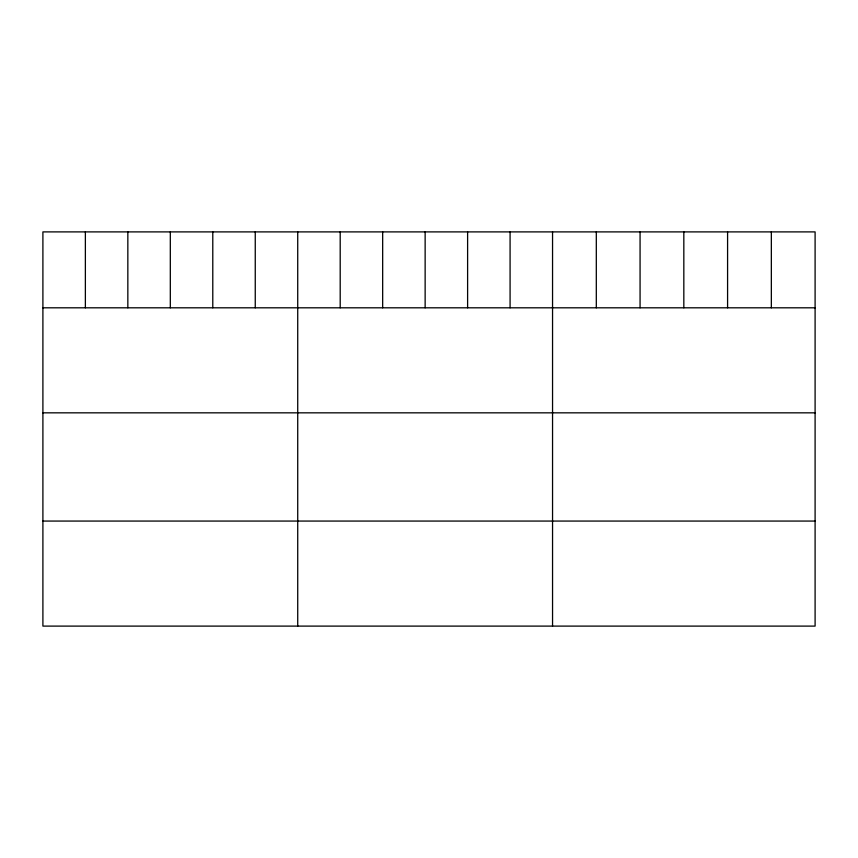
<?xml version="1.0" encoding="UTF-8"?>
<svg xmlns="http://www.w3.org/2000/svg" width="858" height="858" viewBox="0 0 858 858"><rect width="100%" height="100%" fill="white"/><g stroke="black" fill="none" stroke-linecap="round" stroke-linejoin="round"><path stroke-width="1.29" d="M815.1 307.808L815.1 626.104L42.9 626.104L42.9 231.896L815.1 231.896L815.1 307.808L42.9 307.808M42.9 412.837L815.1 412.837M42.9 521.063L815.1 521.063M771.342 231.896L771.342 307.808M727.584 231.896L727.584 307.808M683.826 231.896L683.826 307.808M640.068 231.896L640.068 307.808M596.31 231.896L596.31 307.808M552.552 231.896L552.552 626.104M510.081 231.896L510.081 307.808M467.61 231.896L467.61 307.808M425.139 231.896L425.139 307.808M382.668 231.896L382.668 307.808M340.197 231.896L340.197 307.808M297.726 231.896L297.726 626.104M255.255 231.896L255.255 307.808M212.784 231.896L212.784 307.808M170.313 231.896L170.313 307.808M127.842 231.896L127.842 307.808M85.371 231.896L85.371 307.808"/></g></svg>
